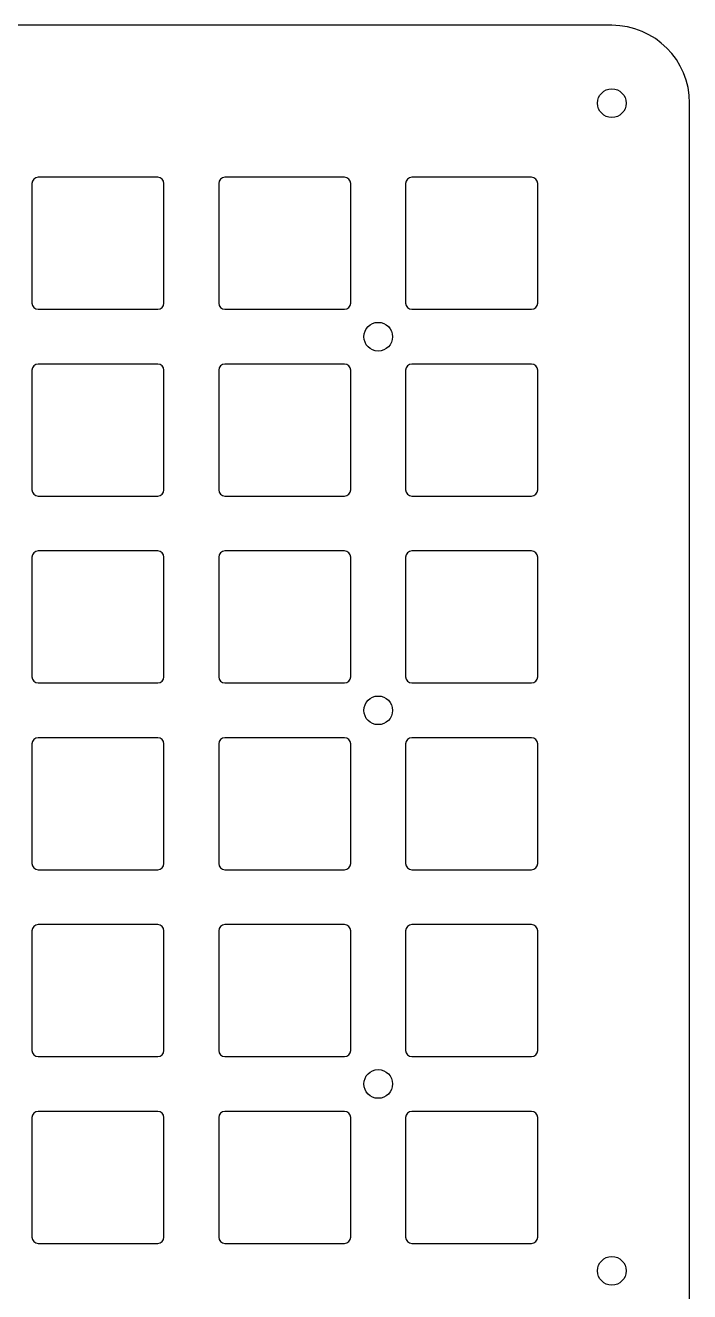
# Model space of a CAD drawing. Header units: millimetres. Extents: x -12 to 188, y -12 to 188.
# Drawn here: x 134.2 to 187.5, y 85.8 to 187.5 of the extents above; entities that cross this region are included whole.
import ezdxf

# ---------------------------------------------------------------- set-up
doc = ezdxf.new("R2010")
doc.units = ezdxf.units.MM
doc.layers.add('Body', color=7, linetype='CONTINUOUS')

msp = doc.modelspace()

# ---------------------------------------------------------------- linework, layer by layer
at = {"layer": 'Body'}
for p, q in [((181.25, 187.5), (-6.25, 187.5)), ((181.25, 187.5, -3), (-6.25, 187.5, -3)), ((181.25, 187.5), (-6.25, 187.5)), ((181.25, 187.5, -3), (-6.25, 187.5, -3)), ((181.25, 187.5), (181.25, 187.5, -3)), ((181.25, 187.5), (181.25, 187.5, -3)), ((180.1, 181.25), (180.1, 181.25, -3)), ((180.1, 181.25), (180.1, 181.25, -3)), ((187.5, -6.25), (187.5, 181.25)), ((187.5, -6.25, -3), (187.5, 181.25, -3)), ((187.5, -6.25), (187.5, 181.25)), ((187.5, 181.25), (187.5, 181.25, -3)), ((187.5, -6.25, -3), (187.5, 181.25, -3)), ((187.5, 181.25), (187.5, 181.25, -3)), ((144.8, 175.3), (135.2, 175.3)), ((144.8, 175.3, -3), (135.2, 175.3, -3)), ((135.2, 175.3), (135.2, 175.3, -3)), ((144.8, 175.3), (135.2, 175.3)), ((135.2, 175.3), (135.2, 175.3, -3)), ((144.8, 175.3, -3), (135.2, 175.3, -3)), ((144.8, 175.3), (144.8, 175.3, -3)), ((144.8, 175.3), (144.8, 175.3, -3)), ((159.8, 175.3), (150.2, 175.3)), ((159.8, 175.3, -3), (150.2, 175.3, -3)), ((150.2, 175.3), (150.2, 175.3, -3)), ((159.8, 175.3), (150.2, 175.3)), ((150.2, 175.3), (150.2, 175.3, -3)), ((159.8, 175.3, -3), (150.2, 175.3, -3)), ((159.8, 175.3), (159.8, 175.3, -3)), ((159.8, 175.3), (159.8, 175.3, -3)), ((174.8, 175.3), (165.2, 175.3)), ((174.8, 175.3, -3), (165.2, 175.3, -3)), ((165.2, 175.3), (165.2, 175.3, -3)), ((174.8, 175.3), (165.2, 175.3)), ((165.2, 175.3), (165.2, 175.3, -3)), ((174.8, 175.3, -3), (165.2, 175.3, -3)), ((174.8, 175.3), (174.8, 175.3, -3)), ((174.8, 175.3), (174.8, 175.3, -3)), ((134.7, 174.8), (134.7, 165.2)), ((134.7, 174.8, -3), (134.7, 165.2, -3)), ((134.7, 174.8), (134.7, 165.2)), ((134.7, 174.8, -3), (134.7, 165.2, -3)), ((134.7, 174.8), (134.7, 174.8, -3)), ((134.7, 174.8), (134.7, 174.8, -3)), ((145.3, 165.2), (145.3, 174.8)), ((145.3, 165.2, -3), (145.3, 174.8, -3)), ((145.3, 165.2), (145.3, 174.8)), ((145.3, 174.8), (145.3, 174.8, -3)), ((145.3, 165.2, -3), (145.3, 174.8, -3)), ((145.3, 174.8), (145.3, 174.8, -3)), ((149.7, 174.8), (149.7, 165.2)), ((149.7, 174.8, -3), (149.7, 165.2, -3)), ((149.7, 174.8), (149.7, 165.2)), ((149.7, 174.8, -3), (149.7, 165.2, -3)), ((149.7, 174.8), (149.7, 174.8, -3)), ((149.7, 174.8), (149.7, 174.8, -3)), ((160.3, 165.2), (160.3, 174.8)), ((160.3, 165.2, -3), (160.3, 174.8, -3)), ((160.3, 165.2), (160.3, 174.8)), ((160.3, 174.8), (160.3, 174.8, -3)), ((160.3, 165.2, -3), (160.3, 174.8, -3)), ((160.3, 174.8), (160.3, 174.8, -3)), ((164.7, 174.8), (164.7, 165.2)), ((164.7, 174.8, -3), (164.7, 165.2, -3)), ((164.7, 174.8), (164.7, 165.2)), ((164.7, 174.8, -3), (164.7, 165.2, -3)), ((164.7, 174.8), (164.7, 174.8, -3)), ((164.7, 174.8), (164.7, 174.8, -3)), ((175.3, 165.2), (175.3, 174.8)), ((175.3, 165.2, -3), (175.3, 174.8, -3)), ((175.3, 165.2), (175.3, 174.8)), ((175.3, 174.8), (175.3, 174.8, -3)), ((175.3, 165.2, -3), (175.3, 174.8, -3)), ((175.3, 174.8), (175.3, 174.8, -3)), ((134.7, 165.2), (134.7, 165.2, -3)), ((134.7, 165.2), (134.7, 165.2, -3)), ((145.3, 165.2), (145.3, 165.2, -3)), ((145.3, 165.2), (145.3, 165.2, -3)), ((149.7, 165.2), (149.7, 165.2, -3)), ((149.7, 165.2), (149.7, 165.2, -3)), ((160.3, 165.2), (160.3, 165.2, -3)), ((160.3, 165.2), (160.3, 165.2, -3)), ((164.7, 165.2), (164.7, 165.2, -3)), ((164.7, 165.2), (164.7, 165.2, -3)), ((175.3, 165.2), (175.3, 165.2, -3)), ((175.3, 165.2), (175.3, 165.2, -3)), ((135.2, 164.7), (144.8, 164.7)), ((135.2, 164.7, -3), (144.8, 164.7, -3)), ((135.2, 164.7), (144.8, 164.7)), ((135.2, 164.7, -3), (144.8, 164.7, -3)), ((135.2, 164.7), (135.2, 164.7, -3)), ((135.2, 164.7), (135.2, 164.7, -3)), ((144.8, 164.7), (144.8, 164.7, -3)), ((144.8, 164.7), (144.8, 164.7, -3)), ((150.2, 164.7), (159.8, 164.7)), ((150.2, 164.7, -3), (159.8, 164.7, -3)), ((150.2, 164.7), (159.8, 164.7)), ((150.2, 164.7, -3), (159.8, 164.7, -3)), ((150.2, 164.7), (150.2, 164.7, -3)), ((150.2, 164.7), (150.2, 164.7, -3)), ((159.8, 164.7), (159.8, 164.7, -3)), ((159.8, 164.7), (159.8, 164.7, -3)), ((165.2, 164.7), (174.8, 164.7)), ((165.2, 164.7, -3), (174.8, 164.7, -3)), ((165.2, 164.7), (174.8, 164.7)), ((165.2, 164.7, -3), (174.8, 164.7, -3)), ((165.2, 164.7), (165.2, 164.7, -3)), ((165.2, 164.7), (165.2, 164.7, -3)), ((174.8, 164.7), (174.8, 164.7, -3)), ((174.8, 164.7), (174.8, 164.7, -3)), ((163.65, 162.5), (163.65, 162.5, -3)), ((163.65, 162.5), (163.65, 162.5, -3)), ((134.7, 159.8), (134.7, 150.2)), ((134.7, 159.8, -3), (134.7, 150.2, -3)), ((134.7, 159.8), (134.7, 150.2)), ((134.7, 159.8, -3), (134.7, 150.2, -3)), ((134.7, 159.8), (134.7, 159.8, -3)), ((134.7, 159.8), (134.7, 159.8, -3)), ((144.8, 160.3), (135.2, 160.3)), ((144.8, 160.3, -3), (135.2, 160.3, -3)), ((135.2, 160.3), (135.2, 160.3, -3)), ((144.8, 160.3), (135.2, 160.3)), ((135.2, 160.3), (135.2, 160.3, -3)), ((144.8, 160.3, -3), (135.2, 160.3, -3)), ((144.8, 160.3), (144.8, 160.3, -3)), ((144.8, 160.3), (144.8, 160.3, -3)), ((145.3, 150.2), (145.3, 159.8)), ((145.3, 150.2, -3), (145.3, 159.8, -3)), ((145.3, 150.2), (145.3, 159.8)), ((145.3, 159.8), (145.3, 159.8, -3)), ((145.3, 150.2, -3), (145.3, 159.8, -3)), ((145.3, 159.8), (145.3, 159.8, -3)), ((149.7, 159.8), (149.7, 150.2)), ((149.7, 159.8, -3), (149.7, 150.2, -3)), ((149.7, 159.8), (149.7, 150.2)), ((149.7, 159.8, -3), (149.7, 150.2, -3)), ((149.7, 159.8), (149.7, 159.8, -3)), ((149.7, 159.8), (149.7, 159.8, -3)), ((159.8, 160.3), (150.2, 160.3)), ((159.8, 160.3, -3), (150.2, 160.3, -3)), ((150.2, 160.3), (150.2, 160.3, -3)), ((159.8, 160.3), (150.2, 160.3)), ((150.2, 160.3), (150.2, 160.3, -3)), ((159.8, 160.3, -3), (150.2, 160.3, -3)), ((159.8, 160.3), (159.8, 160.3, -3)), ((159.8, 160.3), (159.8, 160.3, -3)), ((160.3, 150.2), (160.3, 159.8)), ((160.3, 150.2, -3), (160.3, 159.8, -3)), ((160.3, 150.2), (160.3, 159.8)), ((160.3, 159.8), (160.3, 159.8, -3)), ((160.3, 150.2, -3), (160.3, 159.8, -3)), ((160.3, 159.8), (160.3, 159.8, -3)), ((164.7, 159.8), (164.7, 150.2)), ((164.7, 159.8, -3), (164.7, 150.2, -3)), ((164.7, 159.8), (164.7, 150.2)), ((164.7, 159.8, -3), (164.7, 150.2, -3)), ((164.7, 159.8), (164.7, 159.8, -3)), ((164.7, 159.8), (164.7, 159.8, -3)), ((174.8, 160.3), (165.2, 160.3)), ((174.8, 160.3, -3), (165.2, 160.3, -3)), ((165.2, 160.3), (165.2, 160.3, -3)), ((174.8, 160.3), (165.2, 160.3)), ((165.2, 160.3), (165.2, 160.3, -3)), ((174.8, 160.3, -3), (165.2, 160.3, -3)), ((174.8, 160.3), (174.8, 160.3, -3)), ((174.8, 160.3), (174.8, 160.3, -3)), ((175.3, 150.2), (175.3, 159.8)), ((175.3, 150.2, -3), (175.3, 159.8, -3)), ((175.3, 150.2), (175.3, 159.8)), ((175.3, 159.8), (175.3, 159.8, -3)), ((175.3, 150.2, -3), (175.3, 159.8, -3)), ((175.3, 159.8), (175.3, 159.8, -3)), ((134.7, 150.2), (134.7, 150.2, -3)), ((134.7, 150.2), (134.7, 150.2, -3)), ((135.2, 149.7), (144.8, 149.7)), ((135.2, 149.7, -3), (144.8, 149.7, -3)), ((135.2, 149.7), (144.8, 149.7)), ((135.2, 149.7, -3), (144.8, 149.7, -3)), ((135.2, 149.7), (135.2, 149.7, -3)), ((135.2, 149.7), (135.2, 149.7, -3)), ((144.8, 149.7), (144.8, 149.7, -3)), ((144.8, 149.7), (144.8, 149.7, -3)), ((145.3, 150.2), (145.3, 150.2, -3)), ((145.3, 150.2), (145.3, 150.2, -3)), ((149.7, 150.2), (149.7, 150.2, -3)), ((149.7, 150.2), (149.7, 150.2, -3)), ((150.2, 149.7), (159.8, 149.7)), ((150.2, 149.7, -3), (159.8, 149.7, -3)), ((150.2, 149.7), (159.8, 149.7)), ((150.2, 149.7, -3), (159.8, 149.7, -3)), ((150.2, 149.7), (150.2, 149.7, -3)), ((150.2, 149.7), (150.2, 149.7, -3)), ((159.8, 149.7), (159.8, 149.7, -3)), ((159.8, 149.7), (159.8, 149.7, -3)), ((160.3, 150.2), (160.3, 150.2, -3)), ((160.3, 150.2), (160.3, 150.2, -3)), ((164.7, 150.2), (164.7, 150.2, -3)), ((164.7, 150.2), (164.7, 150.2, -3)), ((165.2, 149.7), (174.8, 149.7)), ((165.2, 149.7, -3), (174.8, 149.7, -3)), ((165.2, 149.7), (174.8, 149.7)), ((165.2, 149.7, -3), (174.8, 149.7, -3)), ((165.2, 149.7), (165.2, 149.7, -3)), ((165.2, 149.7), (165.2, 149.7, -3)), ((174.8, 149.7), (174.8, 149.7, -3)), ((174.8, 149.7), (174.8, 149.7, -3)), ((175.3, 150.2), (175.3, 150.2, -3)), ((175.3, 150.2), (175.3, 150.2, -3)), ((134.7, 144.8), (134.7, 135.2)), ((134.7, 144.8, -3), (134.7, 135.2, -3)), ((134.7, 144.8), (134.7, 135.2)), ((134.7, 144.8, -3), (134.7, 135.2, -3)), ((134.7, 144.8), (134.7, 144.8, -3)), ((134.7, 144.8), (134.7, 144.8, -3)), ((144.8, 145.3), (135.2, 145.3)), ((144.8, 145.3, -3), (135.2, 145.3, -3)), ((135.2, 145.3), (135.2, 145.3, -3)), ((144.8, 145.3), (135.2, 145.3)), ((135.2, 145.3), (135.2, 145.3, -3)), ((144.8, 145.3, -3), (135.2, 145.3, -3)), ((144.8, 145.3), (144.8, 145.3, -3)), ((144.8, 145.3), (144.8, 145.3, -3)), ((145.3, 135.2), (145.3, 144.8)), ((145.3, 135.2, -3), (145.3, 144.8, -3)), ((145.3, 135.2), (145.3, 144.8)), ((145.3, 144.8), (145.3, 144.8, -3)), ((145.3, 135.2, -3), (145.3, 144.8, -3)), ((145.3, 144.8), (145.3, 144.8, -3)), ((149.7, 144.8), (149.7, 135.2)), ((149.7, 144.8, -3), (149.7, 135.2, -3)), ((149.7, 144.8), (149.7, 135.2)), ((149.7, 144.8, -3), (149.7, 135.2, -3)), ((149.7, 144.8), (149.7, 144.8, -3)), ((149.7, 144.8), (149.7, 144.8, -3)), ((159.8, 145.3), (150.2, 145.3)), ((159.8, 145.3, -3), (150.2, 145.3, -3)), ((150.2, 145.3), (150.2, 145.3, -3)), ((159.8, 145.3), (150.2, 145.3)), ((150.2, 145.3), (150.2, 145.3, -3)), ((159.8, 145.3, -3), (150.2, 145.3, -3)), ((159.8, 145.3), (159.8, 145.3, -3)), ((159.8, 145.3), (159.8, 145.3, -3)), ((160.3, 135.2), (160.3, 144.8)), ((160.3, 135.2, -3), (160.3, 144.8, -3)), ((160.3, 135.2), (160.3, 144.8)), ((160.3, 144.8), (160.3, 144.8, -3)), ((160.3, 135.2, -3), (160.3, 144.8, -3)), ((160.3, 144.8), (160.3, 144.8, -3)), ((164.7, 144.8), (164.7, 135.2)), ((164.7, 144.8, -3), (164.7, 135.2, -3)), ((164.7, 144.8), (164.7, 135.2)), ((164.7, 144.8, -3), (164.7, 135.2, -3)), ((164.7, 144.8), (164.7, 144.8, -3)), ((164.7, 144.8), (164.7, 144.8, -3)), ((174.8, 145.3), (165.2, 145.3)), ((174.8, 145.3, -3), (165.2, 145.3, -3)), ((165.2, 145.3), (165.2, 145.3, -3)), ((174.8, 145.3), (165.2, 145.3)), ((165.2, 145.3), (165.2, 145.3, -3)), ((174.8, 145.3, -3), (165.2, 145.3, -3)), ((174.8, 145.3), (174.8, 145.3, -3)), ((174.8, 145.3), (174.8, 145.3, -3)), ((175.3, 135.2), (175.3, 144.8)), ((175.3, 135.2, -3), (175.3, 144.8, -3)), ((175.3, 135.2), (175.3, 144.8)), ((175.3, 144.8), (175.3, 144.8, -3)), ((175.3, 135.2, -3), (175.3, 144.8, -3)), ((175.3, 144.8), (175.3, 144.8, -3)), ((134.7, 135.2), (134.7, 135.2, -3)), ((134.7, 135.2), (134.7, 135.2, -3)), ((135.2, 134.7), (144.8, 134.7)), ((135.2, 134.7, -3), (144.8, 134.7, -3)), ((135.2, 134.7), (144.8, 134.7)), ((135.2, 134.7, -3), (144.8, 134.7, -3)), ((135.2, 134.7), (135.2, 134.7, -3)), ((135.2, 134.7), (135.2, 134.7, -3)), ((144.8, 134.7), (144.8, 134.7, -3)), ((144.8, 134.7), (144.8, 134.7, -3)), ((145.3, 135.2), (145.3, 135.2, -3)), ((145.3, 135.2), (145.3, 135.2, -3)), ((149.7, 135.2), (149.7, 135.2, -3)), ((149.7, 135.2), (149.7, 135.2, -3)), ((150.2, 134.7), (159.8, 134.7)), ((150.2, 134.7, -3), (159.8, 134.7, -3)), ((150.2, 134.7), (159.8, 134.7)), ((150.2, 134.7, -3), (159.8, 134.7, -3)), ((150.2, 134.7), (150.2, 134.7, -3)), ((150.2, 134.7), (150.2, 134.7, -3)), ((159.8, 134.7), (159.8, 134.7, -3)), ((159.8, 134.7), (159.8, 134.7, -3)), ((160.3, 135.2), (160.3, 135.2, -3)), ((160.3, 135.2), (160.3, 135.2, -3)), ((164.7, 135.2), (164.7, 135.2, -3)), ((164.7, 135.2), (164.7, 135.2, -3)), ((165.2, 134.7), (174.8, 134.7)), ((165.2, 134.7, -3), (174.8, 134.7, -3)), ((165.2, 134.7), (174.8, 134.7)), ((165.2, 134.7, -3), (174.8, 134.7, -3)), ((165.2, 134.7), (165.2, 134.7, -3)), ((165.2, 134.7), (165.2, 134.7, -3)), ((174.8, 134.7), (174.8, 134.7, -3)), ((174.8, 134.7), (174.8, 134.7, -3)), ((175.3, 135.2), (175.3, 135.2, -3)), ((175.3, 135.2), (175.3, 135.2, -3)), ((163.65, 132.5), (163.65, 132.5, -3)), ((163.65, 132.5), (163.65, 132.5, -3)), ((144.8, 130.3), (135.2, 130.3)), ((144.8, 130.3, -3), (135.2, 130.3, -3)), ((135.2, 130.3), (135.2, 130.3, -3)), ((144.8, 130.3), (135.2, 130.3)), ((135.2, 130.3), (135.2, 130.3, -3)), ((144.8, 130.3, -3), (135.2, 130.3, -3)), ((144.8, 130.3), (144.8, 130.3, -3)), ((144.8, 130.3), (144.8, 130.3, -3)), ((159.8, 130.3), (150.2, 130.3)), ((159.8, 130.3, -3), (150.2, 130.3, -3)), ((150.2, 130.3), (150.2, 130.3, -3)), ((159.8, 130.3), (150.2, 130.3)), ((150.2, 130.3), (150.2, 130.3, -3)), ((159.8, 130.3, -3), (150.2, 130.3, -3)), ((159.8, 130.3), (159.8, 130.3, -3)), ((159.8, 130.3), (159.8, 130.3, -3)), ((174.8, 130.3), (165.2, 130.3)), ((174.8, 130.3, -3), (165.2, 130.3, -3)), ((165.2, 130.3), (165.2, 130.3, -3)), ((174.8, 130.3), (165.2, 130.3)), ((165.2, 130.3), (165.2, 130.3, -3)), ((174.8, 130.3, -3), (165.2, 130.3, -3)), ((174.8, 130.3), (174.8, 130.3, -3)), ((174.8, 130.3), (174.8, 130.3, -3)), ((134.7, 129.8), (134.7, 120.2)), ((134.7, 129.8, -3), (134.7, 120.2, -3)), ((134.7, 129.8), (134.7, 120.2)), ((134.7, 129.8, -3), (134.7, 120.2, -3)), ((134.7, 129.8), (134.7, 129.8, -3)), ((134.7, 129.8), (134.7, 129.8, -3)), ((145.3, 120.2), (145.3, 129.8)), ((145.3, 120.2, -3), (145.3, 129.8, -3)), ((145.3, 120.2), (145.3, 129.8)), ((145.3, 129.8), (145.3, 129.8, -3)), ((145.3, 120.2, -3), (145.3, 129.8, -3)), ((145.3, 129.8), (145.3, 129.8, -3)), ((149.7, 129.8), (149.7, 120.2)), ((149.7, 129.8, -3), (149.7, 120.2, -3)), ((149.7, 129.8), (149.7, 120.2)), ((149.7, 129.8, -3), (149.7, 120.2, -3)), ((149.7, 129.8), (149.7, 129.8, -3)), ((149.7, 129.8), (149.7, 129.8, -3)), ((160.3, 120.2), (160.3, 129.8)), ((160.3, 120.2, -3), (160.3, 129.8, -3)), ((160.3, 120.2), (160.3, 129.8)), ((160.3, 129.8), (160.3, 129.8, -3)), ((160.3, 120.2, -3), (160.3, 129.8, -3)), ((160.3, 129.8), (160.3, 129.8, -3)), ((164.7, 129.8), (164.7, 120.2)), ((164.7, 129.8, -3), (164.7, 120.2, -3)), ((164.7, 129.8), (164.7, 120.2)), ((164.7, 129.8, -3), (164.7, 120.2, -3)), ((164.7, 129.8), (164.7, 129.8, -3)), ((164.7, 129.8), (164.7, 129.8, -3)), ((175.3, 120.2), (175.3, 129.8)), ((175.3, 120.2, -3), (175.3, 129.8, -3)), ((175.3, 120.2), (175.3, 129.8)), ((175.3, 129.8), (175.3, 129.8, -3)), ((175.3, 120.2, -3), (175.3, 129.8, -3)), ((175.3, 129.8), (175.3, 129.8, -3)), ((134.7, 120.2), (134.7, 120.2, -3)), ((134.7, 120.2), (134.7, 120.2, -3)), ((145.3, 120.2), (145.3, 120.2, -3)), ((145.3, 120.2), (145.3, 120.2, -3)), ((149.7, 120.2), (149.7, 120.2, -3)), ((149.7, 120.2), (149.7, 120.2, -3)), ((160.3, 120.2), (160.3, 120.2, -3)), ((160.3, 120.2), (160.3, 120.2, -3)), ((164.7, 120.2), (164.7, 120.2, -3)), ((164.7, 120.2), (164.7, 120.2, -3)), ((175.3, 120.2), (175.3, 120.2, -3)), ((175.3, 120.2), (175.3, 120.2, -3)), ((135.2, 119.7), (144.8, 119.7)), ((135.2, 119.7, -3), (144.8, 119.7, -3)), ((135.2, 119.7), (144.8, 119.7)), ((135.2, 119.7, -3), (144.8, 119.7, -3)), ((135.2, 119.7), (135.2, 119.7, -3)), ((135.2, 119.7), (135.2, 119.7, -3)), ((144.8, 119.7), (144.8, 119.7, -3)), ((144.8, 119.7), (144.8, 119.7, -3)), ((150.2, 119.7), (159.8, 119.7)), ((150.2, 119.7, -3), (159.8, 119.7, -3)), ((150.2, 119.7), (159.8, 119.7)), ((150.2, 119.7, -3), (159.8, 119.7, -3)), ((150.2, 119.7), (150.2, 119.7, -3)), ((150.2, 119.7), (150.2, 119.7, -3)), ((159.8, 119.7), (159.8, 119.7, -3)), ((159.8, 119.7), (159.8, 119.7, -3)), ((165.2, 119.7), (174.8, 119.7)), ((165.2, 119.7, -3), (174.8, 119.7, -3)), ((165.2, 119.7), (174.8, 119.7)), ((165.2, 119.7, -3), (174.8, 119.7, -3)), ((165.2, 119.7), (165.2, 119.7, -3)), ((165.2, 119.7), (165.2, 119.7, -3)), ((174.8, 119.7), (174.8, 119.7, -3)), ((174.8, 119.7), (174.8, 119.7, -3)), ((144.8, 115.3), (135.2, 115.3)), ((144.8, 115.3, -3), (135.2, 115.3, -3)), ((135.2, 115.3), (135.2, 115.3, -3)), ((144.8, 115.3), (135.2, 115.3)), ((135.2, 115.3), (135.2, 115.3, -3)), ((144.8, 115.3, -3), (135.2, 115.3, -3)), ((144.8, 115.3), (144.8, 115.3, -3)), ((144.8, 115.3), (144.8, 115.3, -3)), ((159.8, 115.3), (150.2, 115.3)), ((159.8, 115.3, -3), (150.2, 115.3, -3)), ((150.2, 115.3), (150.2, 115.3, -3)), ((159.8, 115.3), (150.2, 115.3)), ((150.2, 115.3), (150.2, 115.3, -3)), ((159.8, 115.3, -3), (150.2, 115.3, -3)), ((159.8, 115.3), (159.8, 115.3, -3)), ((159.8, 115.3), (159.8, 115.3, -3)), ((174.8, 115.3), (165.2, 115.3)), ((174.8, 115.3, -3), (165.2, 115.3, -3)), ((165.2, 115.3), (165.2, 115.3, -3)), ((174.8, 115.3), (165.2, 115.3)), ((165.2, 115.3), (165.2, 115.3, -3)), ((174.8, 115.3, -3), (165.2, 115.3, -3)), ((174.8, 115.3), (174.8, 115.3, -3)), ((174.8, 115.3), (174.8, 115.3, -3)), ((134.7, 114.8), (134.7, 105.2)), ((134.7, 114.8, -3), (134.7, 105.2, -3)), ((134.7, 114.8), (134.7, 105.2)), ((134.7, 114.8, -3), (134.7, 105.2, -3)), ((134.7, 114.8), (134.7, 114.8, -3)), ((134.7, 114.8), (134.7, 114.8, -3)), ((145.3, 105.2), (145.3, 114.8)), ((145.3, 105.2, -3), (145.3, 114.8, -3)), ((145.3, 105.2), (145.3, 114.8)), ((145.3, 114.8), (145.3, 114.8, -3)), ((145.3, 105.2, -3), (145.3, 114.8, -3)), ((145.3, 114.8), (145.3, 114.8, -3)), ((149.7, 114.8), (149.7, 105.2)), ((149.7, 114.8, -3), (149.7, 105.2, -3)), ((149.7, 114.8), (149.7, 105.2)), ((149.7, 114.8, -3), (149.7, 105.2, -3)), ((149.7, 114.8), (149.7, 114.8, -3)), ((149.7, 114.8), (149.7, 114.8, -3)), ((160.3, 105.2), (160.3, 114.8)), ((160.3, 105.2, -3), (160.3, 114.8, -3)), ((160.3, 105.2), (160.3, 114.8)), ((160.3, 114.8), (160.3, 114.8, -3)), ((160.3, 105.2, -3), (160.3, 114.8, -3)), ((160.3, 114.8), (160.3, 114.8, -3)), ((164.7, 114.8), (164.7, 105.2)), ((164.7, 114.8, -3), (164.7, 105.2, -3)), ((164.7, 114.8), (164.7, 105.2)), ((164.7, 114.8, -3), (164.7, 105.2, -3)), ((164.7, 114.8), (164.7, 114.8, -3)), ((164.7, 114.8), (164.7, 114.8, -3)), ((175.3, 105.2), (175.3, 114.8)), ((175.3, 105.2, -3), (175.3, 114.8, -3)), ((175.3, 105.2), (175.3, 114.8)), ((175.3, 114.8), (175.3, 114.8, -3)), ((175.3, 105.2, -3), (175.3, 114.8, -3)), ((175.3, 114.8), (175.3, 114.8, -3)), ((134.7, 105.2), (134.7, 105.2, -3)), ((134.7, 105.2), (134.7, 105.2, -3)), ((145.3, 105.2), (145.3, 105.2, -3)), ((145.3, 105.2), (145.3, 105.2, -3)), ((149.7, 105.2), (149.7, 105.2, -3)), ((149.7, 105.2), (149.7, 105.2, -3)), ((160.3, 105.2), (160.3, 105.2, -3)), ((160.3, 105.2), (160.3, 105.2, -3)), ((164.7, 105.2), (164.7, 105.2, -3)), ((164.7, 105.2), (164.7, 105.2, -3)), ((175.3, 105.2), (175.3, 105.2, -3)), ((175.3, 105.2), (175.3, 105.2, -3)), ((135.2, 104.7), (144.8, 104.7)), ((135.2, 104.7, -3), (144.8, 104.7, -3)), ((135.2, 104.7), (144.8, 104.7)), ((135.2, 104.7, -3), (144.8, 104.7, -3)), ((135.2, 104.7), (135.2, 104.7, -3)), ((135.2, 104.7), (135.2, 104.7, -3)), ((144.8, 104.7), (144.8, 104.7, -3)), ((144.8, 104.7), (144.8, 104.7, -3)), ((150.2, 104.7), (159.8, 104.7)), ((150.2, 104.7, -3), (159.8, 104.7, -3)), ((150.2, 104.7), (159.8, 104.7)), ((150.2, 104.7, -3), (159.8, 104.7, -3)), ((150.2, 104.7), (150.2, 104.7, -3)), ((150.2, 104.7), (150.2, 104.7, -3)), ((159.8, 104.7), (159.8, 104.7, -3)), ((159.8, 104.7), (159.8, 104.7, -3)), ((165.2, 104.7), (174.8, 104.7)), ((165.2, 104.7, -3), (174.8, 104.7, -3)), ((165.2, 104.7), (174.8, 104.7)), ((165.2, 104.7, -3), (174.8, 104.7, -3)), ((165.2, 104.7), (165.2, 104.7, -3)), ((165.2, 104.7), (165.2, 104.7, -3)), ((174.8, 104.7), (174.8, 104.7, -3)), ((174.8, 104.7), (174.8, 104.7, -3)), ((163.65, 102.5), (163.65, 102.5, -3)), ((163.65, 102.5), (163.65, 102.5, -3)), ((134.7, 99.8), (134.7, 90.2)), ((134.7, 99.8, -3), (134.7, 90.2, -3)), ((134.7, 99.8), (134.7, 90.2)), ((134.7, 99.8, -3), (134.7, 90.2, -3)), ((134.7, 99.8), (134.7, 99.8, -3)), ((134.7, 99.8), (134.7, 99.8, -3)), ((144.8, 100.3), (135.2, 100.3)), ((144.8, 100.3, -3), (135.2, 100.3, -3)), ((135.2, 100.3), (135.2, 100.3, -3)), ((144.8, 100.3), (135.2, 100.3)), ((135.2, 100.3), (135.2, 100.3, -3)), ((144.8, 100.3, -3), (135.2, 100.3, -3)), ((144.8, 100.3), (144.8, 100.3, -3)), ((144.8, 100.3), (144.8, 100.3, -3)), ((145.3, 90.2), (145.3, 99.8)), ((145.3, 90.2, -3), (145.3, 99.8, -3)), ((145.3, 90.2), (145.3, 99.8)), ((145.3, 99.8), (145.3, 99.8, -3)), ((145.3, 90.2, -3), (145.3, 99.8, -3)), ((145.3, 99.8), (145.3, 99.8, -3)), ((149.7, 99.8), (149.7, 90.2)), ((149.7, 99.8, -3), (149.7, 90.2, -3)), ((149.7, 99.8), (149.7, 90.2)), ((149.7, 99.8, -3), (149.7, 90.2, -3)), ((149.7, 99.8), (149.7, 99.8, -3)), ((149.7, 99.8), (149.7, 99.8, -3)), ((159.8, 100.3), (150.2, 100.3)), ((159.8, 100.3, -3), (150.2, 100.3, -3)), ((150.2, 100.3), (150.2, 100.3, -3)), ((159.8, 100.3), (150.2, 100.3)), ((150.2, 100.3), (150.2, 100.3, -3)), ((159.8, 100.3, -3), (150.2, 100.3, -3)), ((159.8, 100.3), (159.8, 100.3, -3)), ((159.8, 100.3), (159.8, 100.3, -3)), ((160.3, 90.2), (160.3, 99.8)), ((160.3, 90.2, -3), (160.3, 99.8, -3)), ((160.3, 90.2), (160.3, 99.8)), ((160.3, 99.8), (160.3, 99.8, -3)), ((160.3, 90.2, -3), (160.3, 99.8, -3)), ((160.3, 99.8), (160.3, 99.8, -3)), ((164.7, 99.8), (164.7, 90.2)), ((164.7, 99.8, -3), (164.7, 90.2, -3)), ((164.7, 99.8), (164.7, 90.2)), ((164.7, 99.8, -3), (164.7, 90.2, -3)), ((164.7, 99.8), (164.7, 99.8, -3)), ((164.7, 99.8), (164.7, 99.8, -3)), ((174.8, 100.3), (165.2, 100.3)), ((174.8, 100.3, -3), (165.2, 100.3, -3)), ((165.2, 100.3), (165.2, 100.3, -3)), ((174.8, 100.3), (165.2, 100.3)), ((165.2, 100.3), (165.2, 100.3, -3)), ((174.8, 100.3, -3), (165.2, 100.3, -3)), ((174.8, 100.3), (174.8, 100.3, -3)), ((174.8, 100.3), (174.8, 100.3, -3)), ((175.3, 90.2), (175.3, 99.8)), ((175.3, 90.2, -3), (175.3, 99.8, -3)), ((175.3, 90.2), (175.3, 99.8)), ((175.3, 99.8), (175.3, 99.8, -3)), ((175.3, 90.2, -3), (175.3, 99.8, -3)), ((175.3, 99.8), (175.3, 99.8, -3)), ((134.7, 90.2), (134.7, 90.2, -3)), ((134.7, 90.2), (134.7, 90.2, -3)), ((135.2, 89.7), (144.8, 89.7)), ((135.2, 89.7, -3), (144.8, 89.7, -3)), ((135.2, 89.7), (144.8, 89.7)), ((135.2, 89.7, -3), (144.8, 89.7, -3)), ((135.2, 89.7), (135.2, 89.7, -3)), ((135.2, 89.7), (135.2, 89.7, -3)), ((144.8, 89.7), (144.8, 89.7, -3)), ((144.8, 89.7), (144.8, 89.7, -3)), ((145.3, 90.2), (145.3, 90.2, -3)), ((145.3, 90.2), (145.3, 90.2, -3)), ((149.7, 90.2), (149.7, 90.2, -3)), ((149.7, 90.2), (149.7, 90.2, -3)), ((150.2, 89.7), (159.8, 89.7)), ((150.2, 89.7, -3), (159.8, 89.7, -3)), ((150.2, 89.7), (159.8, 89.7)), ((150.2, 89.7, -3), (159.8, 89.7, -3)), ((150.2, 89.7), (150.2, 89.7, -3)), ((150.2, 89.7), (150.2, 89.7, -3)), ((159.8, 89.7), (159.8, 89.7, -3)), ((159.8, 89.7), (159.8, 89.7, -3)), ((160.3, 90.2), (160.3, 90.2, -3)), ((160.3, 90.2), (160.3, 90.2, -3)), ((164.7, 90.2), (164.7, 90.2, -3)), ((164.7, 90.2), (164.7, 90.2, -3)), ((165.2, 89.7), (174.8, 89.7)), ((165.2, 89.7, -3), (174.8, 89.7, -3)), ((165.2, 89.7), (174.8, 89.7)), ((165.2, 89.7, -3), (174.8, 89.7, -3)), ((165.2, 89.7), (165.2, 89.7, -3)), ((165.2, 89.7), (165.2, 89.7, -3)), ((174.8, 89.7), (174.8, 89.7, -3)), ((174.8, 89.7), (174.8, 89.7, -3)), ((175.3, 90.2), (175.3, 90.2, -3)), ((175.3, 90.2), (175.3, 90.2, -3)), ((181.25, 88.65), (181.25, 88.65, -3)), ((181.25, 88.65), (181.25, 88.65, -3))]:
    msp.add_line(p, q, dxfattribs=at)
for centre in [(181.25, 181.25), (181.25, 181.25), (181.25, 181.25), (181.25, 181.25), (162.5, 162.5), (162.5, 162.5), (162.5, 162.5), (162.5, 162.5), (162.5, 132.5), (162.5, 132.5), (162.5, 132.5), (162.5, 132.5), (162.5, 102.5), (162.5, 102.5), (162.5, 102.5), (162.5, 102.5), (181.25, 87.5), (181.25, 87.5), (181.25, 87.5), (181.25, 87.5)]:
    msp.add_circle(centre, 1.15, dxfattribs=at)
for centre, radius, start, end in [((181.25, 181.25), 6.25, 0, 90), ((181.25, 181.25, -3), 6.25, 0, 90), ((181.25, 181.25), 6.25, 0, 90), ((181.25, 181.25, -3), 6.25, 0, 90), ((135.2, 174.8), 0.5, 90, 180), ((135.2, 174.8, -3), 0.5, 90, 180), ((135.2, 174.8), 0.5, 90, 180), ((135.2, 174.8, -3), 0.5, 90, 180), ((144.8, 174.8), 0.5, 0, 90), ((144.8, 174.8, -3), 0.5, 0, 90), ((144.8, 174.8), 0.5, 0, 90), ((144.8, 174.8, -3), 0.5, 0, 90), ((150.2, 174.8), 0.5, 90, 180), ((150.2, 174.8, -3), 0.5, 90, 180), ((150.2, 174.8), 0.5, 90, 180), ((150.2, 174.8, -3), 0.5, 90, 180), ((159.8, 174.8), 0.5, 0, 90), ((159.8, 174.8, -3), 0.5, 0, 90), ((159.8, 174.8), 0.5, 0, 90), ((159.8, 174.8, -3), 0.5, 0, 90), ((165.2, 174.8), 0.5, 90, 180), ((165.2, 174.8, -3), 0.5, 90, 180), ((165.2, 174.8), 0.5, 90, 180), ((165.2, 174.8, -3), 0.5, 90, 180), ((174.8, 174.8), 0.5, 0, 90), ((174.8, 174.8, -3), 0.5, 0, 90), ((174.8, 174.8), 0.5, 0, 90), ((174.8, 174.8, -3), 0.5, 0, 90), ((135.2, 165.2), 0.5, 180, -90), ((135.2, 165.2, -3), 0.5, 180, -90), ((135.2, 165.2), 0.5, 180, -90), ((135.2, 165.2, -3), 0.5, 180, -90), ((144.8, 165.2), 0.5, -90, 0), ((144.8, 165.2, -3), 0.5, -90, 0), ((144.8, 165.2), 0.5, -90, 0), ((144.8, 165.2, -3), 0.5, -90, 0), ((150.2, 165.2), 0.5, 180, -90), ((150.2, 165.2, -3), 0.5, 180, -90), ((150.2, 165.2), 0.5, 180, -90), ((150.2, 165.2, -3), 0.5, 180, -90), ((159.8, 165.2), 0.5, -90, 0), ((159.8, 165.2, -3), 0.5, -90, 0), ((159.8, 165.2), 0.5, -90, 0), ((159.8, 165.2, -3), 0.5, -90, 0), ((165.2, 165.2), 0.5, 180, -90), ((165.2, 165.2, -3), 0.5, 180, -90), ((165.2, 165.2), 0.5, 180, -90), ((165.2, 165.2, -3), 0.5, 180, -90), ((174.8, 165.2), 0.5, -90, 0), ((174.8, 165.2, -3), 0.5, -90, 0), ((174.8, 165.2), 0.5, -90, 0), ((174.8, 165.2, -3), 0.5, -90, 0), ((135.2, 159.8), 0.5, 90, 180), ((135.2, 159.8, -3), 0.5, 90, 180), ((135.2, 159.8), 0.5, 90, 180), ((135.2, 159.8, -3), 0.5, 90, 180), ((144.8, 159.8), 0.5, 0, 90), ((144.8, 159.8, -3), 0.5, 0, 90), ((144.8, 159.8), 0.5, 0, 90), ((144.8, 159.8, -3), 0.5, 0, 90), ((150.2, 159.8), 0.5, 90, 180), ((150.2, 159.8, -3), 0.5, 90, 180), ((150.2, 159.8), 0.5, 90, 180), ((150.2, 159.8, -3), 0.5, 90, 180), ((159.8, 159.8), 0.5, 0, 90), ((159.8, 159.8, -3), 0.5, 0, 90), ((159.8, 159.8), 0.5, 0, 90), ((159.8, 159.8, -3), 0.5, 0, 90), ((165.2, 159.8), 0.5, 90, 180), ((165.2, 159.8, -3), 0.5, 90, 180), ((165.2, 159.8), 0.5, 90, 180), ((165.2, 159.8, -3), 0.5, 90, 180), ((174.8, 159.8), 0.5, 0, 90), ((174.8, 159.8, -3), 0.5, 0, 90), ((174.8, 159.8), 0.5, 0, 90), ((174.8, 159.8, -3), 0.5, 0, 90), ((135.2, 150.2), 0.5, 180, -90), ((135.2, 150.2, -3), 0.5, 180, -90), ((135.2, 150.2), 0.5, 180, -90), ((135.2, 150.2, -3), 0.5, 180, -90), ((144.8, 150.2), 0.5, -90, 0), ((144.8, 150.2, -3), 0.5, -90, 0), ((144.8, 150.2), 0.5, -90, 0), ((144.8, 150.2, -3), 0.5, -90, 0), ((150.2, 150.2), 0.5, 180, -90), ((150.2, 150.2, -3), 0.5, 180, -90), ((150.2, 150.2), 0.5, 180, -90), ((150.2, 150.2, -3), 0.5, 180, -90), ((159.8, 150.2), 0.5, -90, 0), ((159.8, 150.2, -3), 0.5, -90, 0), ((159.8, 150.2), 0.5, -90, 0), ((159.8, 150.2, -3), 0.5, -90, 0), ((165.2, 150.2), 0.5, 180, -90), ((165.2, 150.2, -3), 0.5, 180, -90), ((165.2, 150.2), 0.5, 180, -90), ((165.2, 150.2, -3), 0.5, 180, -90), ((174.8, 150.2), 0.5, -90, 0), ((174.8, 150.2, -3), 0.5, -90, 0), ((174.8, 150.2), 0.5, -90, 0), ((174.8, 150.2, -3), 0.5, -90, 0), ((135.2, 144.8), 0.5, 90, 180), ((135.2, 144.8, -3), 0.5, 90, 180), ((135.2, 144.8), 0.5, 90, 180), ((135.2, 144.8, -3), 0.5, 90, 180), ((144.8, 144.8), 0.5, 0, 90), ((144.8, 144.8, -3), 0.5, 0, 90), ((144.8, 144.8), 0.5, 0, 90), ((144.8, 144.8, -3), 0.5, 0, 90), ((150.2, 144.8), 0.5, 90, 180), ((150.2, 144.8, -3), 0.5, 90, 180), ((150.2, 144.8), 0.5, 90, 180), ((150.2, 144.8, -3), 0.5, 90, 180), ((159.8, 144.8), 0.5, 0, 90), ((159.8, 144.8, -3), 0.5, 0, 90), ((159.8, 144.8), 0.5, 0, 90), ((159.8, 144.8, -3), 0.5, 0, 90), ((165.2, 144.8), 0.5, 90, 180), ((165.2, 144.8, -3), 0.5, 90, 180), ((165.2, 144.8), 0.5, 90, 180), ((165.2, 144.8, -3), 0.5, 90, 180), ((174.8, 144.8), 0.5, 0, 90), ((174.8, 144.8, -3), 0.5, 0, 90), ((174.8, 144.8), 0.5, 0, 90), ((174.8, 144.8, -3), 0.5, 0, 90), ((135.2, 135.2), 0.5, 180, -90), ((135.2, 135.2, -3), 0.5, 180, -90), ((135.2, 135.2), 0.5, 180, -90), ((135.2, 135.2, -3), 0.5, 180, -90), ((144.8, 135.2), 0.5, -90, 0), ((144.8, 135.2, -3), 0.5, -90, 0), ((144.8, 135.2), 0.5, -90, 0), ((144.8, 135.2, -3), 0.5, -90, 0), ((150.2, 135.2), 0.5, 180, -90), ((150.2, 135.2, -3), 0.5, 180, -90), ((150.2, 135.2), 0.5, 180, -90), ((150.2, 135.2, -3), 0.5, 180, -90), ((159.8, 135.2), 0.5, -90, 0), ((159.8, 135.2, -3), 0.5, -90, 0), ((159.8, 135.2), 0.5, -90, 0), ((159.8, 135.2, -3), 0.5, -90, 0), ((165.2, 135.2), 0.5, 180, -90), ((165.2, 135.2, -3), 0.5, 180, -90), ((165.2, 135.2), 0.5, 180, -90), ((165.2, 135.2, -3), 0.5, 180, -90), ((174.8, 135.2), 0.5, -90, 0), ((174.8, 135.2, -3), 0.5, -90, 0), ((174.8, 135.2), 0.5, -90, 0), ((174.8, 135.2, -3), 0.5, -90, 0), ((135.2, 129.8), 0.5, 90, 180), ((135.2, 129.8, -3), 0.5, 90, 180), ((135.2, 129.8), 0.5, 90, 180), ((135.2, 129.8, -3), 0.5, 90, 180), ((144.8, 129.8), 0.5, 0, 90), ((144.8, 129.8, -3), 0.5, 0, 90), ((144.8, 129.8), 0.5, 0, 90), ((144.8, 129.8, -3), 0.5, 0, 90), ((150.2, 129.8), 0.5, 90, 180), ((150.2, 129.8, -3), 0.5, 90, 180), ((150.2, 129.8), 0.5, 90, 180), ((150.2, 129.8, -3), 0.5, 90, 180), ((159.8, 129.8), 0.5, 0, 90), ((159.8, 129.8, -3), 0.5, 0, 90), ((159.8, 129.8), 0.5, 0, 90), ((159.8, 129.8, -3), 0.5, 0, 90), ((165.2, 129.8), 0.5, 90, 180), ((165.2, 129.8, -3), 0.5, 90, 180), ((165.2, 129.8), 0.5, 90, 180), ((165.2, 129.8, -3), 0.5, 90, 180), ((174.8, 129.8), 0.5, 0, 90), ((174.8, 129.8, -3), 0.5, 0, 90), ((174.8, 129.8), 0.5, 0, 90), ((174.8, 129.8, -3), 0.5, 0, 90), ((135.2, 120.2), 0.5, 180, -90), ((135.2, 120.2, -3), 0.5, 180, -90), ((135.2, 120.2), 0.5, 180, -90), ((135.2, 120.2, -3), 0.5, 180, -90), ((144.8, 120.2), 0.5, -90, 0), ((144.8, 120.2, -3), 0.5, -90, 0), ((144.8, 120.2), 0.5, -90, 0), ((144.8, 120.2, -3), 0.5, -90, 0), ((150.2, 120.2), 0.5, 180, -90), ((150.2, 120.2, -3), 0.5, 180, -90), ((150.2, 120.2), 0.5, 180, -90), ((150.2, 120.2, -3), 0.5, 180, -90), ((159.8, 120.2), 0.5, -90, 0), ((159.8, 120.2, -3), 0.5, -90, 0), ((159.8, 120.2), 0.5, -90, 0), ((159.8, 120.2, -3), 0.5, -90, 0), ((165.2, 120.2), 0.5, 180, -90), ((165.2, 120.2, -3), 0.5, 180, -90), ((165.2, 120.2), 0.5, 180, -90), ((165.2, 120.2, -3), 0.5, 180, -90), ((174.8, 120.2), 0.5, -90, 0), ((174.8, 120.2, -3), 0.5, -90, 0), ((174.8, 120.2), 0.5, -90, 0), ((174.8, 120.2, -3), 0.5, -90, 0), ((135.2, 114.8), 0.5, 90, 180), ((135.2, 114.8, -3), 0.5, 90, 180), ((135.2, 114.8), 0.5, 90, 180), ((135.2, 114.8, -3), 0.5, 90, 180), ((144.8, 114.8), 0.5, 0, 90), ((144.8, 114.8, -3), 0.5, 0, 90), ((144.8, 114.8), 0.5, 0, 90), ((144.8, 114.8, -3), 0.5, 0, 90), ((150.2, 114.8), 0.5, 90, 180), ((150.2, 114.8, -3), 0.5, 90, 180), ((150.2, 114.8), 0.5, 90, 180), ((150.2, 114.8, -3), 0.5, 90, 180), ((159.8, 114.8), 0.5, 0, 90), ((159.8, 114.8, -3), 0.5, 0, 90), ((159.8, 114.8), 0.5, 0, 90), ((159.8, 114.8, -3), 0.5, 0, 90), ((165.2, 114.8), 0.5, 90, 180), ((165.2, 114.8, -3), 0.5, 90, 180), ((165.2, 114.8), 0.5, 90, 180), ((165.2, 114.8, -3), 0.5, 90, 180), ((174.8, 114.8), 0.5, 0, 90), ((174.8, 114.8, -3), 0.5, 0, 90), ((174.8, 114.8), 0.5, 0, 90), ((174.8, 114.8, -3), 0.5, 0, 90), ((135.2, 105.2), 0.5, 180, -90), ((135.2, 105.2, -3), 0.5, 180, -90), ((135.2, 105.2), 0.5, 180, -90), ((135.2, 105.2, -3), 0.5, 180, -90), ((144.8, 105.2), 0.5, -90, 0), ((144.8, 105.2, -3), 0.5, -90, 0), ((144.8, 105.2), 0.5, -90, 0), ((144.8, 105.2, -3), 0.5, -90, 0), ((150.2, 105.2), 0.5, 180, -90), ((150.2, 105.2, -3), 0.5, 180, -90), ((150.2, 105.2), 0.5, 180, -90), ((150.2, 105.2, -3), 0.5, 180, -90), ((159.8, 105.2), 0.5, -90, 0), ((159.8, 105.2, -3), 0.5, -90, 0), ((159.8, 105.2), 0.5, -90, 0), ((159.8, 105.2, -3), 0.5, -90, 0), ((165.2, 105.2), 0.5, 180, -90), ((165.2, 105.2, -3), 0.5, 180, -90), ((165.2, 105.2), 0.5, 180, -90), ((165.2, 105.2, -3), 0.5, 180, -90), ((174.8, 105.2), 0.5, -90, 0), ((174.8, 105.2, -3), 0.5, -90, 0), ((174.8, 105.2), 0.5, -90, 0), ((174.8, 105.2, -3), 0.5, -90, 0), ((135.2, 99.8), 0.5, 90, 180), ((135.2, 99.8, -3), 0.5, 90, 180), ((135.2, 99.8), 0.5, 90, 180), ((135.2, 99.8, -3), 0.5, 90, 180), ((144.8, 99.8), 0.5, 0, 90), ((144.8, 99.8, -3), 0.5, 0, 90), ((144.8, 99.8), 0.5, 0, 90), ((144.8, 99.8, -3), 0.5, 0, 90), ((150.2, 99.8), 0.5, 90, 180), ((150.2, 99.8, -3), 0.5, 90, 180), ((150.2, 99.8), 0.5, 90, 180), ((150.2, 99.8, -3), 0.5, 90, 180), ((159.8, 99.8), 0.5, 0, 90), ((159.8, 99.8, -3), 0.5, 0, 90), ((159.8, 99.8), 0.5, 0, 90), ((159.8, 99.8, -3), 0.5, 0, 90), ((165.2, 99.8), 0.5, 90, 180), ((165.2, 99.8, -3), 0.5, 90, 180), ((165.2, 99.8), 0.5, 90, 180), ((165.2, 99.8, -3), 0.5, 90, 180), ((174.8, 99.8), 0.5, 0, 90), ((174.8, 99.8, -3), 0.5, 0, 90), ((174.8, 99.8), 0.5, 0, 90), ((174.8, 99.8, -3), 0.5, 0, 90), ((135.2, 90.2), 0.5, 180, -90), ((135.2, 90.2, -3), 0.5, 180, -90), ((135.2, 90.2), 0.5, 180, -90), ((135.2, 90.2, -3), 0.5, 180, -90), ((144.8, 90.2), 0.5, -90, 0), ((144.8, 90.2, -3), 0.5, -90, 0), ((144.8, 90.2), 0.5, -90, 0), ((144.8, 90.2, -3), 0.5, -90, 0), ((150.2, 90.2), 0.5, 180, -90), ((150.2, 90.2, -3), 0.5, 180, -90), ((150.2, 90.2), 0.5, 180, -90), ((150.2, 90.2, -3), 0.5, 180, -90), ((159.8, 90.2), 0.5, -90, 0), ((159.8, 90.2, -3), 0.5, -90, 0), ((159.8, 90.2), 0.5, -90, 0), ((159.8, 90.2, -3), 0.5, -90, 0), ((165.2, 90.2), 0.5, 180, -90), ((165.2, 90.2, -3), 0.5, 180, -90), ((165.2, 90.2), 0.5, 180, -90), ((165.2, 90.2, -3), 0.5, 180, -90), ((174.8, 90.2), 0.5, -90, 0), ((174.8, 90.2, -3), 0.5, -90, 0), ((174.8, 90.2), 0.5, -90, 0), ((174.8, 90.2, -3), 0.5, -90, 0)]:
    msp.add_arc(centre, radius, start, end, dxfattribs=at)

doc.saveas('drawing.dxf')
